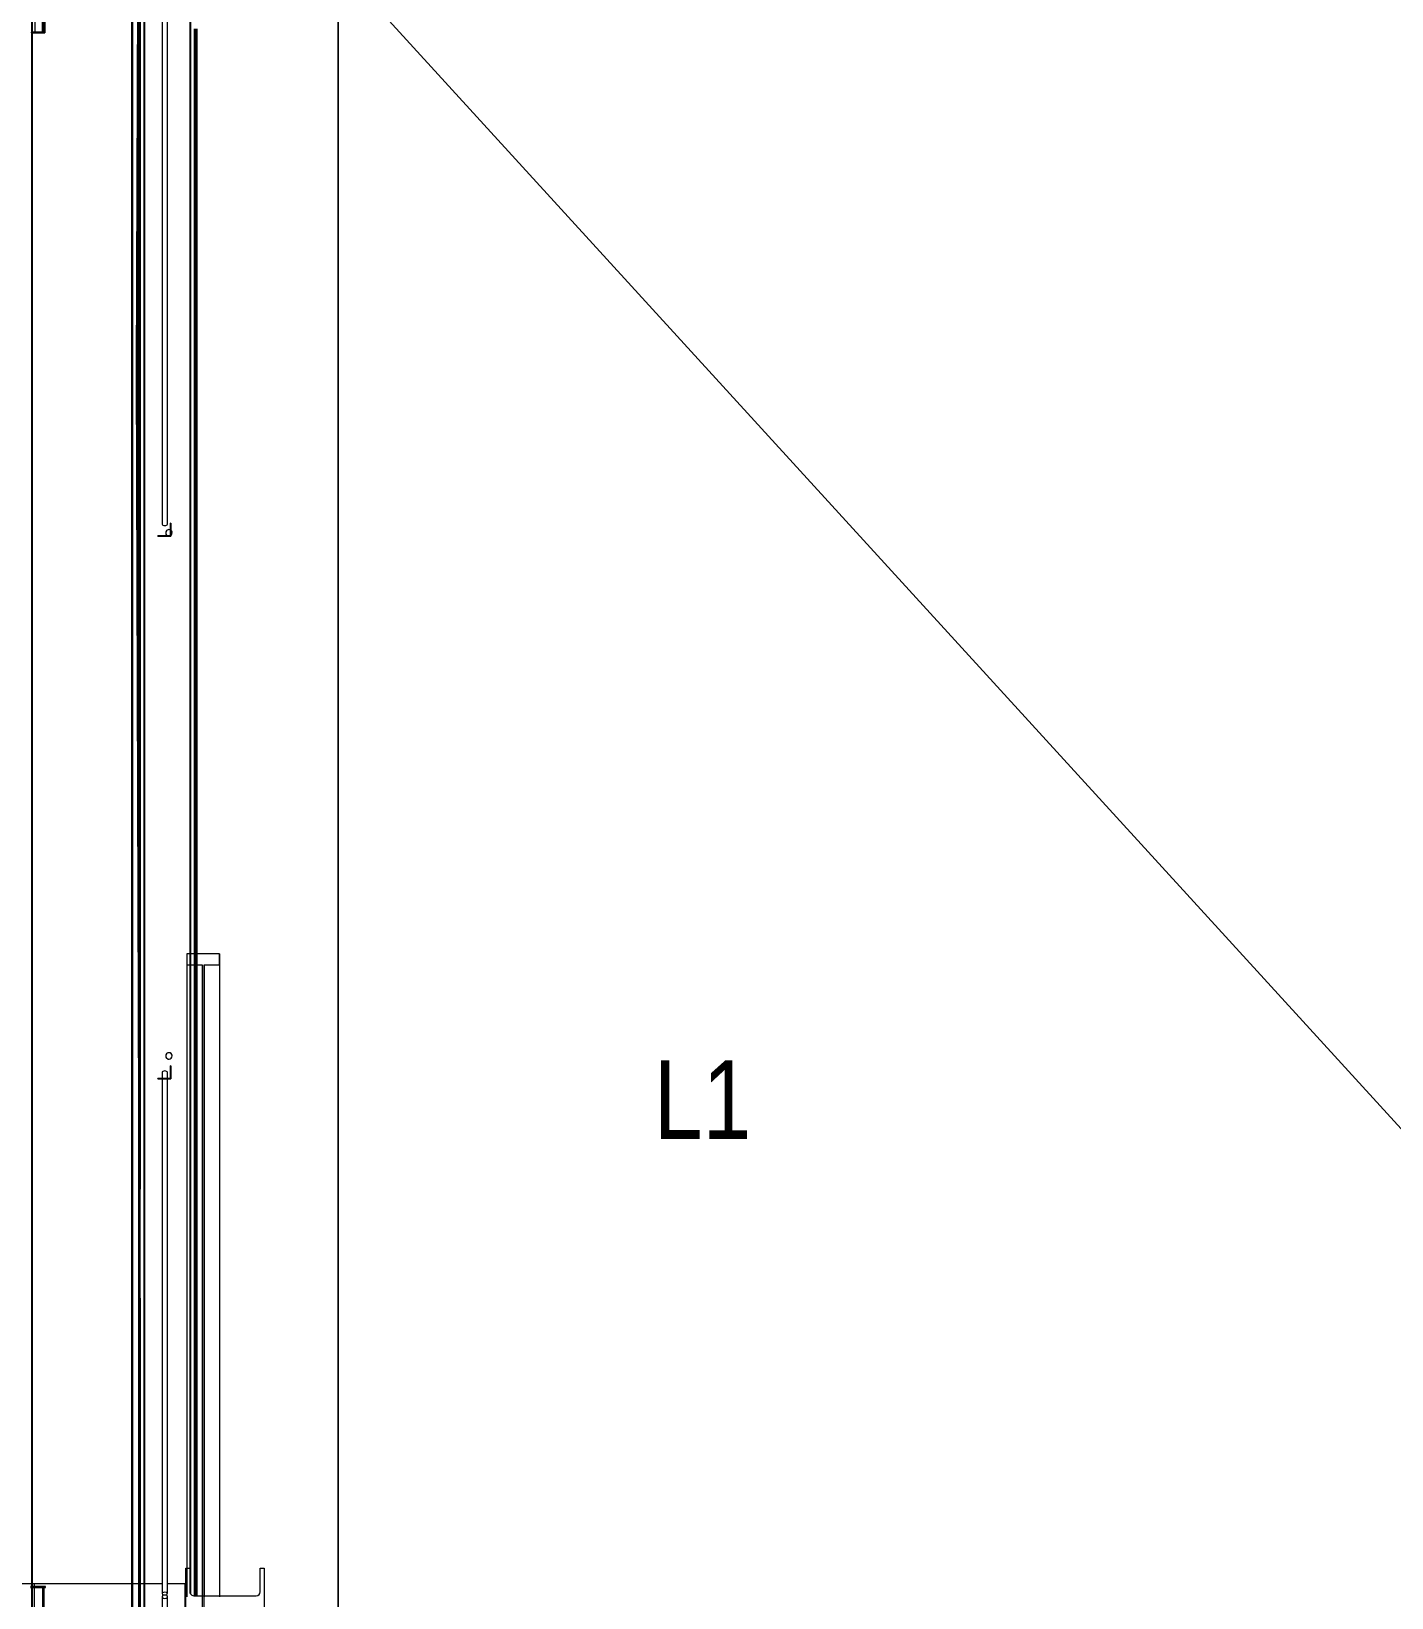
# Model space of a CAD drawing. Header units: centimetres. Extents: x -13617 to -9515, y -261 to 6553.
# Drawn here: x -12522 to -12002, y 3158 to 3756 of the extents above; entities that cross this region are included whole.
import ezdxf

# ---------------------------------------------------------------- set-up
doc = ezdxf.new("R2010")
doc.units = ezdxf.units.CM
doc.linetypes.add('_Overhead', pattern=[0.47625, 0.3175, -0.15875])
for name, color, linetype, lineweight in [('A-FLOR', 7, 'Continuous', 9), ('A-GENM', 7, 'Continuous', 9), ('A-WALL', 7, 'Continuous', 9), ('A-WALL-PATT', 7, 'Continuous', 35), ('E-LITE-EQPM', 7, 'Continuous', 9), ('E-LITE-EQPM-IDEN', 7, 'Continuous', 18), ('S-BEAM', 7, 'Continuous', 9), ('S-COLS', 7, 'Continuous', 9), ('S-FSTN', 7, 'Continuous', 9)]:
    doc.layers.add(name, color=color, linetype=linetype, lineweight=lineweight)
doc.styles.add('Arial_2', font='arial.ttf', dxfattribs={"width": 0.8, "height": 30})

# ---------------------------------------------------------------- blocks, each defined once
blk = doc.blocks.new('RVR_CERCHA_C01 - RVR_CERCHA_C01-V24-Planta patio maniobras')
at = {"layer": 'S-BEAM', "color": 254, "true_color": 0xcccccc}
for p, q in [((0, -5), (0, 5)), ((0, -5), (0, 5)), ((0, 5), (0, -5)), ((0, 4.7), (0, -4.7)), ((0, -4.7), (0, 4.7)), ((0.04, -5), (0.04, 5)), ((0.3, 4.7), (0.3, -4.68)), ((0.3, -4.7), (0.3, 4.7)), ((0, -4.7), (-0.67, -4.7)), ((-0.67, -4.7), (-0.67, -5)), ((-0.67, -4.7), (0, -4.7)), ((-0.67, -5), (0, -5)), ((-0.67, -5), (0, -5)), ((0, -5), (0, -4.7)), ((0.04, -4.7), (4.44, -4.7)), ((0.04, -4.7), (4.71, -4.7)), ((4.44, -4.7), (0.04, -4.7)), ((4.44, -4.7), (0.04, -4.7)), ((2.09, -5), (0.04, -5)), ((0.04, -5), (4.44, -5)), ((4.44, -5), (0.04, -5)), ((4.44, -5), (0.04, -5)), ((4.44, -5), (0.04, -5)), ((0.04, -5), (2.09, -5)), ((0.3, -4.7), (4.44, -4.7)), ((2.09, -4.7), (0.3, -4.7)), ((4.71, -4.7), (2.09, -4.7)), ((4.71, -5), (2.09, -5)), ((2.09, -5), (4.71, -5)), ((4.44, -4.7), (4.71, -4.7)), ((4.71, -4.7), (4.44, -4.7)), ((4.71, -4.7), (4.44, -4.7)), ((4.44, -4.7), (4.71, -4.7)), ((4.44, -5), (4.71, -5)), ((4.71, -5), (4.44, -5)), ((4.71, -5), (4.44, -5)), ((4.71, -5), (4.44, -5)), ((4.71, -4.7), (5, -4.7)), ((5, -4.7), (4.71, -4.7)), ((5, -5), (4.71, -5)), ((4.71, -5), (5, -5))]:
    blk.add_line(p, q, dxfattribs=at)
blk = doc.blocks.new('RVR_CERCHA_C01-01 - RVR_CERCHA_C01-01-1751364-Planta patio maniobras')
at = {"layer": 'S-BEAM', "color": 254, "true_color": 0xcccccc}
for p, q in [((-0.37, -5), (-0.37, 5)), ((-0.37, 5), (-0.37, -5)), ((0.36, 5), (-0.37, 5)), ((-0.36, 5), (0.54, 5)), ((0.36, 5), (-0.36, 5)), ((-0.36, 5), (4.44, 5)), ((-0.36, 4.99), (-0.36, 4.7)), ((-0.36, 4.7), (0.32, 4.7)), ((-0.36, 4.7), (0.32, 4.7)), ((0.32, 4.7), (-0.07, 4.7)), ((-0.07, 4.7), (-0.07, -4.7)), ((-0.07, -4.7), (-0.07, 4.7)), ((-0.07, 4.7), (0.32, 4.7)), ((0.32, 4.7), (0.32, -4.7)), ((4.23, 5), (0.36, 5)), ((0.36, -5), (0.36, 5)), ((0.36, 5), (4.23, 5)), ((0.54, 4.7), (0.36, 4.7)), ((0.36, 4.7), (4.23, 4.7)), ((0.36, 4.7), (2.13, 4.7)), ((0.36, 4.7), (4.44, 4.7)), ((0.54, 5), (4.44, 5)), ((0.54, 5), (4.44, 5)), ((0.54, 4.74), (0.54, 5)), ((0.54, 4.74), (0.54, 5)), ((4.44, 5), (0.54, 5)), ((3.33, 4.7), (0.54, 4.7)), ((0.54, -4.7), (0.54, 4.7)), ((0.54, -4.7), (0.54, 4.7)), ((3.33, 4.7), (0.54, 4.7)), ((3.33, 4.7), (0.54, 4.7)), ((2.13, 4.7), (4.44, 4.7)), ((3.33, 4.7), (3.33, 0.7)), ((4.44, 4.7), (3.33, 4.7)), ((3.33, 4.7), (4.44, 4.7)), ((4.44, 4.7), (3.33, 4.7)), ((4.44, 4.7), (3.33, 4.7)), ((4.44, 4.7), (3.33, 4.7)), ((4.44, 5), (4.23, 5)), ((4.23, 5), (4.44, 5)), ((4.23, 4.7), (4.44, 4.7)), ((4.44, 5), (4.63, 5)), ((4.63, 5), (4.44, 5)), ((4.44, 5), (4.63, 5)), ((4.44, 5), (4.63, 5)), ((4.44, 5), (4.63, 5)), ((4.63, 5), (4.44, 5)), ((4.63, 4.7), (4.44, 4.7)), ((4.44, 4.7), (4.63, 4.7)), ((4.63, 4.7), (4.44, 4.7)), ((4.44, 4.7), (4.63, 4.7)), ((4.44, 4.7), (4.63, 4.7)), ((4.44, 4.7), (4.63, 4.7)), ((4.63, 4.7), (4.44, 4.7)), ((4.63, 4.7), (4.44, 4.7)), ((4.63, 5), (4.63, 4.7)), ((4.63, 4.7), (4.63, 5))]:
    blk.add_line(p, q, dxfattribs=at)
blk = doc.blocks.new('Costanera Perfil Z - Parametrizado - Costanera Perfil Z - Parametrizado-1652053-Planta patio maniobras')
at = {"layer": 'S-BEAM', "color": 254, "true_color": 0xcccccc}
for p, q in [((8.63, 811.28), (8.63, -811.28)), ((8.9, 811.28), (8.9, 206.72)), ((8.9, 206.69), (8.9, 206.42)), ((8.9, 206.42), (8.9, 197.02))]:
    blk.add_line(p, q, dxfattribs=at)
blk = doc.blocks.new('RVR_Soporte Cercha _02 - RVR_Soporte Cercha _02-V25-Planta patio maniobras')
at = {"layer": 'S-FSTN', "color": 253, "true_color": 0xaaaaaa}
for p, q in [((16.97, 5), (17.28, 5)), ((17.28, 5), (24.03, 5)), ((17.28, 5), (17.28, -5)), ((26.03, 5), (32.77, 5)), ((32.77, 5), (33.07, 5)), ((33.07, 5), (34.42, 5)), ((34.42, 5), (34.55, 5)), ((35.05, 5), (37.59, 5)), ((37.59, 5), (71.28, 5)), ((71.32, 5), (71.58, 5)), ((71.58, 5), (74.85, 5)), ((74.85, 5), (75.72, 5)), ((74.85, 5), (74.85, -3.43)), ((75.72, 5), (75.99, 5)), ((76.06, 5), (76.29, 5)), ((76.29, 5), (77.6, 5)), ((77.6, 5), (77.78, 5)), ((77.82, 5), (89.72, 5)), ((89.72, 5), (89.72, 1.95)), ((89.72, 5), (92.96, 5)), ((89.72, 1.95), (89.72, 0.5)), ((89.72, 0.5), (89.72, -3.37)), ((92.96, 5), (93.19, 5)), ((93.19, 5), (93.53, 5)), ((93.53, 5), (108.11, 5)), ((108.11, 5), (108.11, 1.95)), ((108.11, 1.95), (108.11, 0.5)), ((108.11, 0.5), (108.11, -3.29)), ((17.28, -5), (16.97, -5)), ((24.03, -5), (17.28, -5)), ((32.77, -5), (26.03, -5)), ((33.07, -5), (32.77, -5)), ((34.42, -5), (33.07, -5)), ((34.54, -5), (34.42, -5)), ((37.59, -5), (35.04, -5)), ((74.85, -5), (37.59, -5)), ((74.85, -3.45), (74.85, -3.66)), ((74.85, -3.75), (74.85, -5)), ((75.72, -5), (74.85, -5)), ((75.99, -5), (75.72, -5)), ((76.29, -5), (76.06, -5)), ((89.72, -5), (76.29, -5)), ((89.72, -3.5), (89.72, -3.75)), ((89.72, -3.75), (89.72, -5)), ((92.96, -5), (89.72, -5)), ((93.19, -5), (92.96, -5)), ((93.53, -5), (93.19, -5)), ((108.11, -5), (93.53, -5)), ((108.11, -3.5), (108.11, -3.75)), ((108.11, -3.75), (108.11, -5))]:
    blk.add_line(p, q, dxfattribs=at)
blk = doc.blocks.new('Costanera Perfil Z - Parametrizado - Costanera Perfil Z - Parametrizado-1662729-Planta patio maniobras')
at = {"layer": 'S-BEAM', "color": 254, "true_color": 0xcccccc}
for p, q in [((-10.45, 995.88), (-10.45, -714.48)), ((-10.45, 995.88), (-10.45, -714.48)), ((-8.8, 995.88), (-8.8, -998.59)), ((-8.8, 995.88), (-8.8, -998.59)), ((8.8, -123.97), (8.8, -715.33)), ((8.8, -123.97), (8.8, -715.33)), ((10.45, -361.86), (10.45, -715.33)), ((10.45, -361.86), (10.45, -715.33)), ((10.75, -715.33), (10.75, -361.86)), ((10.75, -361.86), (10.75, -715.33)), ((-10.75, -374.77), (-10.75, -623.8)), ((-10.75, -374.77), (-10.75, -623.8)), ((8.8, -715.33), (8.8, -950.05)), ((8.8, -715.33), (8.8, -950.05)), ((10.45, -715.33), (10.45, -960.56)), ((10.45, -715.33), (10.45, -960.56)), ((10.75, -960.57), (10.75, -715.33)), ((10.75, -715.33), (10.75, -960.57)), ((-10.75, -774.93), (-10.75, -938.48)), ((-10.75, -774.93), (-10.75, -938.48))]:
    blk.add_line(p, q, dxfattribs=at)
blk = doc.blocks.new('Costanera Perfil Z - Parametrizado - Costanera Perfil Z - Parametrizado-V64-Planta patio maniobras')
at = {"layer": 'S-BEAM', "color": 254, "true_color": 0xcccccc}
for p, q in [((-10.45, 995.88), (-10.45, -714.48)), ((-10.45, 995.88), (-10.45, -714.48)), ((-8.8, 995.88), (-8.8, -998.59)), ((-8.8, 995.88), (-8.8, -998.59)), ((8.8, -123.97), (8.8, -715.33)), ((8.8, -123.97), (8.8, -715.33)), ((10.45, -361.86), (10.45, -715.33)), ((10.45, -361.86), (10.45, -715.33)), ((10.75, -715.33), (10.75, -361.86)), ((10.75, -361.86), (10.75, -715.33)), ((-10.75, -374.77), (-10.75, -623.8)), ((-10.75, -374.77), (-10.75, -623.8)), ((8.8, -715.33), (8.8, -950.05)), ((8.8, -715.33), (8.8, -950.05)), ((10.45, -715.33), (10.45, -960.56)), ((10.45, -715.33), (10.45, -960.56)), ((10.75, -960.57), (10.75, -715.33)), ((10.75, -715.33), (10.75, -960.57)), ((-10.75, -774.93), (-10.75, -938.48)), ((-10.75, -774.93), (-10.75, -938.48))]:
    blk.add_line(p, q, dxfattribs=at)
blk = doc.blocks.new('Costanera Perfil Z - Parametrizado - Costanera Perfil Z - Parametrizado-1662826-Planta patio maniobras')
at = {"layer": 'S-BEAM', "color": 254, "true_color": 0xcccccc}
for p, q in [((-10.75, 997.23), (-10.75, -713.12)), ((-10.75, 997.23), (-10.75, -713.12)), ((-10.45, 997.23), (-10.45, -803.8)), ((-10.45, 997.23), (-10.45, -803.8)), ((-8.8, 997.23), (-8.8, -997.23)), ((-8.8, 997.23), (-8.8, -997.23)), ((8.8, -122.62), (8.8, -713.97)), ((8.8, -122.62), (8.8, -713.97)), ((10.45, -360.5), (10.45, -713.97)), ((10.45, -360.5), (10.45, -713.97)), ((10.75, -713.97), (10.75, -360.5)), ((10.75, -360.5), (10.75, -713.97)), ((8.8, -713.97), (8.8, -958.48)), ((8.8, -713.97), (8.8, -958.48)), ((10.45, -713.97), (10.45, -959.22)), ((10.45, -713.97), (10.45, -959.22)), ((10.75, -959.2), (10.75, -713.97)), ((10.75, -713.97), (10.75, -959.2)), ((-10.45, -845.53), (-10.45, -997.23)), ((-10.45, -845.53), (-10.45, -997.23))]:
    blk.add_line(p, q, dxfattribs=at)
blk = doc.blocks.new('M_RVR_PERFIL L - M_RVR_PERFIL L-1665557-Planta patio maniobras')
at = {"layer": 'S-BEAM', "color": 254, "true_color": 0xcccccc}
for p, q in [((2.31, -2.31), (2.31, 2.5)), ((2.31, 2.5), (2.5, 2.5)), ((2.5, 2.5), (2.31, 2.5)), ((2.31, 2.5), (2.31, -2.31)), ((2.5, 2.5), (2.5, -2.5)), ((2.5, -2.5), (2.5, 2.5)), ((-2.5, -2.5), (-2.5, -2.31)), ((-2.5, -2.31), (-0.86, -2.31)), ((2.31, -2.31), (-2.5, -2.31)), ((-2.5, -2.31), (-2.5, -2.5)), ((-0.86, -2.5), (-2.5, -2.5)), ((-2.5, -2.5), (2.5, -2.5)), ((1.07, -2.31), (2.31, -2.31)), ((2.5, -2.5), (1.07, -2.5))]:
    blk.add_line(p, q, dxfattribs=at)
blk = doc.blocks.new('M_RVR_PERFIL L - M_RVR_PERFIL L-V66-Planta patio maniobras')
at = {"layer": 'S-BEAM', "color": 254, "true_color": 0xcccccc}
for p, q in [((2.31, -2.31), (2.31, 2.5)), ((2.31, 2.5), (2.5, 2.5)), ((2.5, 2.5), (2.31, 2.5)), ((2.31, 2.5), (2.31, -2.31)), ((2.5, 2.5), (2.5, -2.5)), ((2.5, -2.5), (2.5, 2.5)), ((-2.5, -2.5), (-2.5, -2.31)), ((-2.5, -2.31), (2.31, -2.31)), ((2.31, -2.31), (-2.5, -2.31)), ((-2.5, -2.31), (-2.5, -2.5)), ((2.5, -2.5), (-2.5, -2.5)), ((-2.5, -2.5), (2.5, -2.5))]:
    blk.add_line(p, q, dxfattribs=at)
blk = doc.blocks.new('Costaneras Perfil C - 50 x 250-1666462-Planta patio maniobras')
at = {"layer": 'S-BEAM', "color": 254, "true_color": 0xcccccc}
for p, q in [((-346.82, 12.5), (-700.29, 12.5)), ((-346.82, 12.5), (-700.29, 12.5)), ((-700.29, 12.2), (-346.82, 12.2)), ((-700.29, 12.2), (-346.82, 12.2)), ((-101.59, 12.5), (-346.82, 12.5)), ((-101.59, 12.5), (-346.82, 12.5)), ((-346.82, 12.2), (-101.59, 12.2)), ((-346.82, 12.2), (-101.59, 12.2)), ((-1286.12, -12.5), (866.63, -12.5)), ((866.63, -12.5), (-1286.12, -12.5)), ((-1229, -12.2), (845.25, -12.2)), ((845.25, -12.2), (-1229, -12.2))]:
    blk.add_line(p, q, dxfattribs=at)
blk = doc.blocks.new('RVR_Tensor - d_25 mm-V72-Planta patio maniobras')
at = {"layer": 'A-GENM', "color": 254, "true_color": 0xd4d4d4}
for start, end in [(105, 180), (120, 180), (180, 195), (180, 225), (105, 120), (60, 75), (15, 75), (45, 60), (30, 45), (15, 30), (195, 210), (210, 225), (240, 270), (240, 270), (285, 315), (285, 315)]:
    blk.add_arc((0, 0), 1.25, start, end, dxfattribs=at)
blk = doc.blocks.new('RVR_Tensor - d_25 mm-V73-Planta patio maniobras')
at = {"layer": 'A-GENM', "color": 254, "true_color": 0xd4d4d4}
for start, end in [(105, 180), (150, 180), (180, 195), (180, 225), (135, 150), (105, 135), (61.27464, 75), (61.27464, 75), (15, 45), (15, 45), (195, 210), (210, 225), (245.65248, 270), (245.65248, 270), (285, 298.9509), (285, 298.9509), (300, 309.27791), (300, 309.27791)]:
    blk.add_arc((0, 0), 1.25, start, end, dxfattribs=at)
blk = doc.blocks.new('RVR_Tensor - d_25 mm-V75-Planta patio maniobras')
at = {"layer": 'A-GENM', "color": 254, "true_color": 0xd4d4d4}
for start, end in [(360, 180), (165, 180), (180, 360), (180, 225), (105, 165), (60, 75), (45, 60), (15, 45), (240, 255), (255, 270), (285, 315)]:
    blk.add_arc((0, 0), 1.25, start, end, dxfattribs=at)
blk = doc.blocks.new('RVR_Tensor - d_25 mm-V76-Planta patio maniobras')
at = {"layer": 'A-GENM', "color": 254, "true_color": 0xd4d4d4}
for start, end in [(61.27464, 180), (165, 180), (180, 240), (180, 225), (105, 165), (61.27464, 75), (360, 45), (30, 45), (315, 360), (15, 30), (245.65248, 255), (245.65248, 270), (255, 285), (285, 298.9509), (285, 298.9509), (300, 309.27791), (300, 309.27791)]:
    blk.add_arc((0, 0), 1.25, start, end, dxfattribs=at)
blk = doc.blocks.new('RVR_Tensor angular - d_25 mm-1668352-Planta patio maniobras')
at = {"layer": 'A-GENM', "color": 254, "true_color": 0xd4d4d4}
for p, q in [((159.32, 1), (-0.01, 1)), ((183.85, 1), (159.32, 1)), ((196.99, 1), (183.85, 1)), ((-0.01, -1), (159.32, -1)), ((159.32, -1), (183.85, -1)), ((183.85, -1), (196.99, -1))]:
    blk.add_line(p, q, dxfattribs=at)
for centre, start_param, end_param in [((-0.01, 0), 0, 1.570796), ((196.99, 0), 4.712389, 7.853982), ((-0.01, 0), 1.570796, 3.141593), ((196.99, 0), 1.570796, 4.712389)]:
    blk.add_ellipse(centre, major_axis=(0, 1), ratio=0.615661, start_param=start_param, end_param=end_param, dxfattribs=at)
blk = doc.blocks.new('RVR_Tensor angular - d_25 mm-1668413-Planta patio maniobras')
at = {"layer": 'A-GENM', "color": 254, "true_color": 0xd4d4d4}
for p, q in [((2.31, 1), (-0.01, 1)), ((2.5, 1), (2.36, 1)), ((199.17, 1), (2.5, 1)), ((-0.01, -1), (2.31, -1)), ((2.31, -1), (2.44, -1)), ((2.5, -1), (199.17, -1))]:
    blk.add_line(p, q, dxfattribs=at)
for centre, start_param, end_param in [((-0.01, 0), 0, 1.570796), ((199.17, 0), 0.261799, 1.570796), ((199.17, 0), 4.712389, 6.544985), ((-0.01, 0), 1.570796, 3.141593), ((199.17, 0), 1.570796, 4.712389)]:
    blk.add_ellipse(centre, major_axis=(0, 1), ratio=0.5, start_param=start_param, end_param=end_param, dxfattribs=at)
blk = doc.blocks.new('RVR_Tensor angular - d_25 mm-1668428-Planta patio maniobras')
at = {"layer": 'A-GENM', "color": 254, "true_color": 0xd4d4d4}
for p, q in [((199.17, 1), (-0.01, 1)), ((-0.01, -1), (199.17, -1))]:
    blk.add_line(p, q, dxfattribs=at)
for centre, start_param, end_param in [((-0.01, 0), 0, 1.570796), ((199.17, 0), 4.712389, 7.853982), ((-0.01, 0), 1.570796, 3.141593), ((199.17, 0), 1.570796, 4.712389)]:
    blk.add_ellipse(centre, major_axis=(0, 1), ratio=0.5, start_param=start_param, end_param=end_param, dxfattribs=at)
blk = doc.blocks.new('PQ_RVR_EST-01_ZZ_ZZ_MO_T_A_rvt-1-Planta patio maniobras')
at = {"layer": 'S-BEAM', "color": 254, "lineweight": 18, "true_color": 0xcccccc}
for p, q in [((-12450.14, 3403.78), (-12462.64, 3403.78)), ((-12462.64, 3403.78), (-12462.64, 3399.58)), ((-12462.64, 3399.58), (-12456.74, 3399.58)), ((-12456.74, 3399.58), (-12456.74, 2691.46)), ((-12456.03, 2691.46), (-12456.03, 3399.58)), ((-12456.03, 3399.58), (-12450.14, 3399.58)), ((-12450.14, 3399.58), (-12450.14, 3403.78))]:
    blk.add_line(p, q, dxfattribs=at)
at = {"layer": 'S-BEAM', "color": 254, "true_color": 0xcccccc}
for p, q in [((-12462.64, 3403.78), (-12462.64, 3162.3)), ((-12462.64, 3399.58), (-12462.64, 3158.1)), ((-12456.74, 3399.58), (-12456.74, 3158.1)), ((-12456.03, 3399.58), (-12456.03, 3158.1)), ((-12450.14, 3403.78), (-12450.14, 3158.55)), ((-12450.14, 3399.58), (-12450.14, 3158.1))]:
    blk.add_line(p, q, dxfattribs=at)
at = {"layer": 'S-COLS', "color": 253, "true_color": 0xaaaaaa}
for p, q in [((-12463, 3147.05), (-12463, 3169.05)), ((-12463, 3169.05), (-12462.64, 3169.05)), ((-12462.64, 3169.05), (-12461.46, 3169.05)), ((-12461.46, 3169.05), (-12461.46, 3160.07)), ((-12434.54, 3169.05), (-12433, 3169.05)), ((-12434.54, 3160.07), (-12434.54, 3169.05)), ((-12433, 3169.05), (-12433, 3147.05)), ((-12459.94, 3158.55), (-12450.14, 3158.55)), ((-12450.14, 3158.55), (-12436.06, 3158.55))]:
    blk.add_line(p, q, dxfattribs=at)
for centre, start, end in [((-12459.94, 3160.07), 180, 210), ((-12459.94, 3160.07), 210, 240), ((-12459.94, 3160.07), 240, 270), ((-12436.06, 3160.07), 270, 0)]:
    blk.add_arc(centre, 1.52, start, end, dxfattribs=at)
at = {"layer": 'A-GENM', "color": 254, "linetype": '_Overhead', "lineweight": 9, "true_color": 0xd4d4d4}
for name, p, rotation in [('RVR_Tensor angular - d_25 mm-1668428-Planta patio maniobras', (-12471.06, 3567.98), 89.99999999999977), ('RVR_Tensor angular - d_25 mm-1668413-Planta patio maniobras', (-12471.06, 3358.56), 269.9999999999997), ('RVR_Tensor angular - d_25 mm-1668352-Planta patio maniobras', (-12471.06, 2961.2), 89.9999999999999)]:
    blk.add_blockref(name, p, dxfattribs=dict(at, rotation=rotation))
for name, p in [('RVR_Tensor - d_25 mm-V76-Planta patio maniobras', (-12469.45, 3564.69)), ('RVR_Tensor - d_25 mm-V73-Planta patio maniobras', (-12469.45, 3564.69)), ('RVR_Tensor - d_25 mm-V75-Planta patio maniobras', (-12469.45, 3364.81)), ('RVR_Tensor - d_25 mm-V72-Planta patio maniobras', (-12469.45, 3364.81))]:
    blk.add_blockref(name, p, dxfattribs=at)
at = {"layer": 'S-BEAM', "color": 254, "linetype": '_Overhead', "lineweight": 9, "true_color": 0xd4d4d4}
for name, p, rotation in [('Costaneras Perfil C - 50 x 250-1666462-Planta patio maniobras', (-12471.13, 3056.96), 270), ('RVR_CERCHA_C01-01 - RVR_CERCHA_C01-01-1751364-Planta patio maniobras', (-12517.31, 3760.75), 180), ('RVR_CERCHA_C01 - RVR_CERCHA_C01-V24-Planta patio maniobras', (-12517.31, 3157.04), 180)]:
    blk.add_blockref(name, p, dxfattribs=dict(at, rotation=rotation))
for name, p in [('Costanera Perfil Z - Parametrizado - Costanera Perfil Z - Parametrizado-1662729-Planta patio maniobras', (-12470.31, 4119.11)), ('Costanera Perfil Z - Parametrizado - Costanera Perfil Z - Parametrizado-V64-Planta patio maniobras', (-12470.31, 4119.11)), ('Costanera Perfil Z - Parametrizado - Costanera Perfil Z - Parametrizado-1662826-Planta patio maniobras', (-12470.01, 4117.75)), ('Costanera Perfil Z - Parametrizado - Costanera Perfil Z - Parametrizado-1652053-Planta patio maniobras', (-12530.66, 2955.31)), ('M_RVR_PERFIL L - M_RVR_PERFIL L-V66-Planta patio maniobras', (-12471.17, 3565.92)), ('M_RVR_PERFIL L - M_RVR_PERFIL L-1665557-Planta patio maniobras', (-12471.17, 3358.56))]:
    blk.add_blockref(name, p, dxfattribs=at)
at = {"layer": 'S-FSTN', "color": 254, "linetype": '_Overhead', "lineweight": 9, "true_color": 0xd4d4d4, "rotation": 180}
blk.add_blockref('RVR_Soporte Cercha _02 - RVR_Soporte Cercha _02-V25-Planta patio maniobras', (-12446.03, 3158.29), dxfattribs=at)
blk = doc.blocks.new('PQ_RVR_ARQ-01_ZZ_ZZ_MO_T_A_rvt-1-Planta patio maniobras')
at = {"layer": 'A-WALL-PATT', "lineweight": 9, "true_color": 0xdddddd}
for points in [[(-12481.49, 3626.16), (-12480.8, 3813.74), (-12481.3, 3813.74), (-12481.99, 3626.16)], [(-12480.92, 3303.59), (-12480.42, 3303.59), (-12481.49, 3626.16), (-12481.99, 3626.16), (-12481.02, 3333.81)], [(-12481.14, 3107.11), (-12480.64, 3107.11), (-12480.42, 3303.59), (-12480.92, 3303.59), (-12481.11, 3133.62)]]:
    blk.add_hatch(color=254, dxfattribs=at).paths.add_polyline_path(points)
at = {"layer": 'A-FLOR', "color": 253, "lineweight": 18, "true_color": 0xaaaaaa}
for p, q in [((-12404.81, 3781.84), (-12404.81, 2771.58)), ((-12404.81, 3781.84), (-11482.16, 2771.58)), ((-11482.16, 2771.58), (-12404.81, 3781.84)), ((-12404.81, 2771.58), (-12404.81, 3781.84))]:
    blk.add_line(p, q, dxfattribs=at)
at = {"layer": 'A-WALL', "color": 253, "lineweight": 18, "true_color": 0xaaaaaa}
for p, q in [((-12481.3, 3813.74), (-12481.99, 3626.16)), ((-12481.49, 3626.16), (-12480.8, 3813.74)), ((-12481.99, 3626.16), (-12480.92, 3303.59)), ((-12480.42, 3303.59), (-12481.49, 3626.16)), ((-12480.92, 3303.59), (-12481.14, 3107.11)), ((-12480.64, 3107.11), (-12480.42, 3303.59))]:
    blk.add_line(p, q, dxfattribs=at)
blk = doc.blocks.new('Lighting-Pendant-Vibia-NOTRH-5662 - Standard-1742424-Planta patio maniobras')
at = {"layer": 'E-LITE-EQPM', "color": 30, "lineweight": 25, "true_color": 0xff8000}
for radius, start, end in [(20, 360, 180), (9, 0, 180), (8, 0, 180), (0.5, 360, 180), (20, 180, 360), (9, 180, 360), (8, 180, 360), (0.5, 180, 360)]:
    blk.add_arc((0, 0), radius, start, end, dxfattribs=at)

msp = doc.modelspace()

# ---------------------------------------------------------------- block references
at = {"lineweight": 5}
msp.add_blockref('PQ_RVR_EST-01_ZZ_ZZ_MO_T_A_rvt-1-Planta patio maniobras', (0, 0), dxfattribs=at)

# ---------------------------------------------------------------- next in the draw order: block references
msp.add_blockref('PQ_RVR_ARQ-01_ZZ_ZZ_MO_T_A_rvt-1-Planta patio maniobras', (0, 0), dxfattribs=at)

# ---------------------------------------------------------------- next in the draw order: block references
at = {"layer": 'E-LITE-EQPM', "color": 30, "lineweight": 25, "true_color": 0xff8000, "extrusion": (0, 0, -1), "rotation": 180}
msp.add_blockref('Lighting-Pendant-Vibia-NOTRH-5662 - Standard-1742424-Planta patio maniobras', (12265.19, 3347.54), dxfattribs=at)

# ---------------------------------------------------------------- next in the draw order: texts
at = {"layer": 'E-LITE-EQPM-IDEN', "lineweight": 9, "insert": (-12284.12, 3363.15), "char_height": 30, "width": 46.1772, "attachment_point": 1, "style": 'Arial_2', "bg_fill": 3, "box_fill_scale": 1.25, "bg_fill_color": 256, "bg_fill_true_color": 13158600, "bg_fill_transparency": 0}
msp.add_mtext('L1', dxfattribs=at)

doc.saveas('drawing.dxf')
